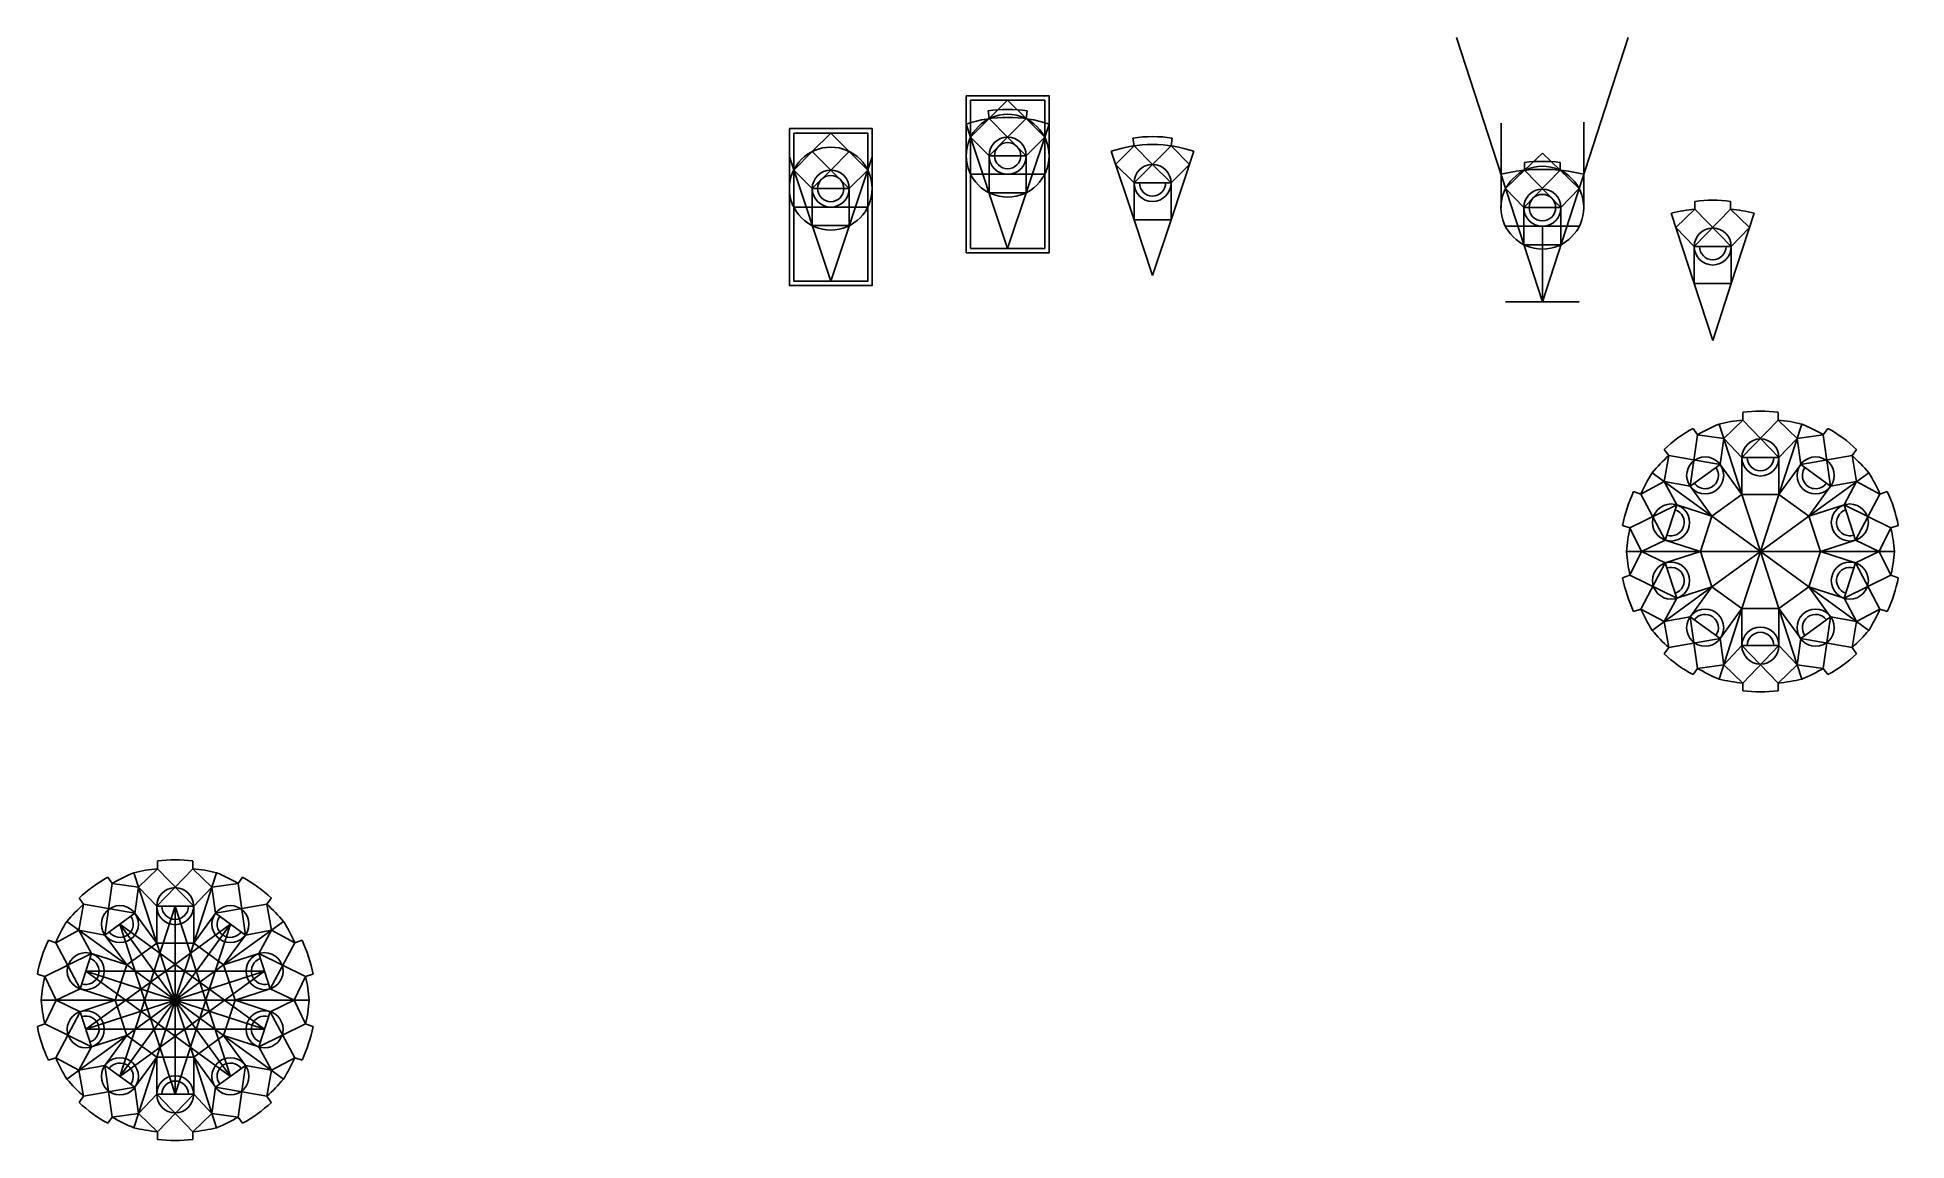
# Model space of a CAD drawing. Header units: inches. Extents: x -60 to 748, y -61 to 416.
import ezdxf

# ---------------------------------------------------------------- set-up
doc = ezdxf.new("R2010")
doc.units = ezdxf.units.IN
doc.header["$MEASUREMENT"] = 0
doc.layers.add('sunburst', color=7, linetype='Continuous')

# ---------------------------------------------------------------- blocks, each defined once
blk = doc.blocks.new('*U7')
at = {"layer": 'sunburst'}
for p, q in [((-8, -5.68), (-17.89, 24.75)), ((-7.67, 26.48), (-15.88, 18.56)), ((7.67, 26.48), (-8, 10.32)), ((-7.67, 26.48), (-7.67, 29.81)), ((-7.67, 26.48), (8, 10.32)), ((7.67, 26.48), (7.67, 29.81)), ((7.67, 26.48), (15.88, 18.56)), ((8, -5.68), (17.89, 24.75)), ((-8, 10.32), (-15.88, 18.56)), ((8, 10.32), (15.88, 18.56))]:
    blk.add_line(p, q, dxfattribs=at)
at = {"layer": 'sunburst', "color": 251, "true_color": 0x636466}
for q in [(-8, -5.68), (8, -5.68)]:
    blk.add_line((0, -30.3), q, dxfattribs=at)
at = {"layer": 'sunburst'}
blk.add_lwpolyline([(-8, 10.32), (-8, -5.68), (8, -5.68), (8, 10.32)], close=True, dxfattribs=at)
blk.add_circle((0, 10.32), 8, dxfattribs=at)
for centre, radius, start, end in [((0, -50.06), 76.92, 95.72541, 103.44802), ((0, -30.3), 60.61, 82.72595, 97.27405), ((0, -50.06), 76.92, 76.55198, 84.27459), ((0, 10.32), 5.74, 180, 0)]:
    blk.add_arc(centre, radius, start, end, dxfattribs=at)
blk = doc.blocks.new('*U8')
at = {"layer": 'sunburst', "color": 0, "linetype": 'ByBlock', "lineweight": -2, "transparency": 16777216}
for p, rotation in [((-17.81, 24.52), 35.99999999999999), ((17.81, 24.52), 324.0000000000001), ((-28.82, 9.36), 72), ((28.82, 9.36), 288), ((-28.82, -9.36), 108), ((28.82, -9.36), 252), ((-17.81, -24.52), 144), ((17.81, -24.52), 216), ((0, -30.3), 180)]:
    blk.add_blockref('*U7', p, dxfattribs=dict(at, rotation=rotation))
blk.add_blockref('*U7', (0, 30.3), dxfattribs=at)

msp = doc.modelspace()

# ---------------------------------------------------------------- linework, layer by layer
at = {"layer": 'sunburst'}
for p, q in [((590.78, 301.62), (553.7, 415.75)), ((590.78, 301.62), (627.87, 415.75)), ((351.24, 384.06), (351.72, 380.66)), ((368.21, 384.06), (367.72, 380.66)), ((413.84, 372.3), (414.32, 368.91)), ((430.81, 372.3), (430.32, 368.91)), ((572.9, 342.24), (572.9, 378.65)), ((608.67, 342.24), (608.67, 379.19)), ((404.43, 366.57), (414.32, 336.91)), ((440.21, 366.57), (430.32, 336.91)), ((583.11, 358.4), (590.78, 365.81)), ((590.78, 365.81), (598.46, 358.4)), ((583.11, 358.4), (574.91, 350.48)), ((598.46, 358.4), (582.78, 342.24)), ((583.11, 358.4), (583.11, 361.74)), ((583.11, 358.4), (598.78, 342.24)), ((598.46, 358.4), (598.46, 361.74)), ((598.46, 358.4), (606.66, 350.48)), ((582.78, 342.24), (574.91, 350.48)), ((598.78, 342.24), (606.66, 350.48)), ((656.39, 309.46), (646.5, 339.89)), ((656.72, 341.62), (648.51, 333.7)), ((672.06, 341.62), (656.39, 325.46)), ((656.72, 341.62), (656.72, 344.96)), ((656.72, 341.62), (672.39, 325.46)), ((672.06, 341.62), (672.06, 344.96)), ((672.06, 341.62), (680.27, 333.7)), ((672.39, 309.46), (682.28, 339.89)), ((574.91, 334.24), (606.66, 334.24)), ((590.78, 334.24), (590.78, 301.62)), ((656.39, 325.46), (648.51, 333.7)), ((672.39, 325.46), (680.27, 333.7)), ((574.91, 301.62), (606.66, 301.62)), ((-7.67, 56.78), (-15.88, 48.86)), ((7.67, 56.78), (-8, 40.62)), ((-7.67, 56.78), (-7.67, 60.12)), ((-7.67, 56.78), (8, 40.62)), ((7.67, 56.78), (7.67, 60.12)), ((7.67, 56.78), (15.88, 48.86)), ((-27.17, 50.45), (-30.35, 28.16)), ((-27.17, 50.45), (-29.13, 53.15)), ((-27.17, 50.45), (-15.88, 48.86)), ((-8, 24.62), (-17.89, 55.06)), ((-8, 24.62), (-17.89, 55.06)), ((-17.4, 37.57), (-15.88, 48.86)), ((-8, 40.62), (-15.88, 48.86)), ((8, 24.62), (17.89, 55.06)), ((8, 24.62), (17.89, 55.06)), ((8, 40.62), (15.88, 48.86)), ((27.17, 50.45), (15.88, 48.86)), ((17.4, 37.57), (15.88, 48.86)), ((27.17, 50.45), (29.13, 53.15)), ((27.17, 50.45), (30.35, 28.16)), ((-39.58, 41.43), (-41.57, 30.2)), ((-39.58, 41.43), (-41.54, 44.13)), ((-39.58, 41.43), (-17.4, 37.57)), ((0, 40.62), (-23.88, -32.86)), ((23.88, -32.86), (0, 40.62)), ((0, 40.62), (0, -40.62)), ((39.58, 41.43), (17.4, 37.57)), ((39.58, 41.43), (41.54, 44.13)), ((39.58, 41.43), (41.57, 30.2)), ((-20.94, 15.22), (-46.83, 34.03)), ((-20.94, 15.22), (-46.83, 34.03)), ((23.88, 32.86), (-38.63, -12.55)), ((-23.88, 32.86), (0, -40.62)), ((38.63, -12.55), (-23.88, 32.86)), ((-23.88, 32.86), (23.88, -32.86)), ((23.88, 32.86), (-23.88, -32.86)), ((0, -40.62), (23.88, 32.86)), ((20.94, 15.22), (46.83, 34.03)), ((20.94, 15.22), (46.83, 34.03)), ((-51.63, 24.84), (-54.8, 25.88)), ((-51.63, 24.84), (-41.57, 30.2)), ((-51.63, 24.84), (-41.11, 4.94)), ((-30.35, 28.16), (-41.57, 30.2)), ((-36.16, 20.16), (-41.57, 30.2)), ((30.35, 28.16), (41.57, 30.2)), ((36.16, 20.16), (41.57, 30.2)), ((51.63, 24.84), (41.11, 4.94)), ((51.63, 24.84), (41.57, 30.2)), ((51.63, 24.84), (54.8, 25.88)), ((-56.37, 10.25), (-36.16, 20.16)), ((56.37, 10.25), (36.16, 20.16)), ((-56.37, 10.25), (-59.55, 11.28)), ((-56.37, 10.25), (-51.38, 0)), ((38.63, 12.55), (-38.63, 12.55)), ((-38.63, 12.55), (23.88, -32.86)), ((38.63, 12.55), (-38.63, -12.55)), ((-38.63, 12.55), (38.63, -12.55)), ((-23.88, -32.86), (38.63, 12.55)), ((56.37, 10.25), (51.38, 0)), ((56.37, 10.25), (59.55, 11.28)), ((-25.89, 0), (-57.89, 0)), ((-25.89, 0), (-57.89, 0)), ((-56.37, -10.25), (-51.38, 0)), ((-41.11, 4.94), (-51.38, 0)), ((-41.11, -4.94), (-51.38, 0)), ((25.89, 0), (57.89, 0)), ((25.89, 0), (57.89, 0)), ((41.11, 4.94), (51.38, 0)), ((-51.63, -24.84), (-41.11, -4.94)), ((41.11, -4.94), (51.38, 0)), ((51.63, -24.84), (41.11, -4.94)), ((56.37, -10.25), (51.38, 0)), ((-56.37, -10.25), (-59.55, -11.28)), ((-56.37, -10.25), (-36.16, -20.16)), ((-20.94, -15.22), (-46.83, -34.03)), ((-20.94, -15.22), (-46.83, -34.03)), ((-38.63, -12.55), (38.63, -12.55)), ((20.94, -15.22), (46.83, -34.03)), ((20.94, -15.22), (46.83, -34.03)), ((56.37, -10.25), (36.16, -20.16)), ((56.37, -10.25), (59.55, -11.28)), ((-36.16, -20.16), (-41.57, -30.2)), ((36.16, -20.16), (41.57, -30.2)), ((-51.63, -24.84), (-54.8, -25.88)), ((-51.63, -24.84), (-41.57, -30.2)), ((-30.35, -28.16), (-41.57, -30.2)), ((-39.58, -41.43), (-41.57, -30.2)), ((-27.17, -50.45), (-30.35, -28.16)), ((-8, -24.62), (-17.89, -55.06)), ((-8, -24.62), (-17.89, -55.06)), ((8, -24.62), (17.89, -55.06)), ((8, -24.62), (17.89, -55.06)), ((27.17, -50.45), (30.35, -28.16)), ((30.35, -28.16), (41.57, -30.2)), ((39.58, -41.43), (41.57, -30.2)), ((51.63, -24.84), (41.57, -30.2)), ((51.63, -24.84), (54.8, -25.88)), ((-39.58, -41.43), (-17.4, -37.57)), ((-17.4, -37.57), (-15.88, -48.86)), ((17.4, -37.57), (15.88, -48.86)), ((39.58, -41.43), (17.4, -37.57)), ((-39.58, -41.43), (-41.54, -44.13)), ((-8, -40.62), (-15.88, -48.86)), ((7.67, -56.78), (-8, -40.62)), ((-7.67, -56.78), (8, -40.62)), ((8, -40.62), (15.88, -48.86)), ((39.58, -41.43), (41.54, -44.13)), ((-27.17, -50.45), (-29.13, -53.15)), ((-27.17, -50.45), (-15.88, -48.86)), ((-7.67, -56.78), (-15.88, -48.86)), ((7.67, -56.78), (15.88, -48.86)), ((27.17, -50.45), (15.88, -48.86)), ((27.17, -50.45), (29.13, -53.15)), ((-7.67, -56.78), (-7.67, -60.12)), ((7.67, -56.78), (7.67, -60.12))]:
    msp.add_line(p, q, dxfattribs=at)
at = {"layer": 'sunburst', "color": 251, "true_color": 0x636466}
for p, q in [((359.72, 324.66), (341.84, 378.33)), ((377.61, 378.33), (359.72, 324.66)), ((283.28, 310.47), (265.39, 364.13)), ((301.17, 364.13), (283.28, 310.47)), ((422.32, 312.91), (414.32, 336.91)), ((430.32, 336.91), (422.32, 312.91)), ((664.39, 284.84), (656.39, 309.46)), ((664.39, 284.84), (672.39, 309.46)), ((0, 0), (-8, 24.62)), ((0, 0), (-8, 24.62)), ((0, 0), (8, 24.62)), ((0, 0), (8, 24.62)), ((0, 0), (-20.94, 15.22)), ((0, 0), (-20.94, 15.22)), ((0, 0), (20.94, 15.22)), ((0, 0), (20.94, 15.22)), ((0, 0), (-8, -24.62)), ((0, 0), (8, -24.62)), ((0, 0), (8, -24.62)), ((0, 0), (20.94, -15.22)), ((0, 0), (20.94, -15.22)), ((0, 0), (25.89, 0)), ((0, 0), (25.89, 0)), ((0, 0), (-25.89, 0)), ((0, 0), (-25.89, 0)), ((0, 0), (-20.94, -15.22)), ((0, 0), (-20.94, -15.22)), ((0, 0), (-8, -24.62))]:
    msp.add_line(p, q, dxfattribs=at)
at = {"layer": 'sunburst'}
for points in [[(341.84, 390.55), (341.84, 322.77), (377.61, 322.77), (377.61, 390.55)], [(343.72, 388.66), (343.72, 356.66), (375.72, 356.66), (375.72, 388.66)], [(359.72, 372.66), (351.72, 380.66), (343.72, 372.66), (351.72, 364.66)], [(375.72, 372.66), (367.72, 380.66), (359.72, 372.66), (367.72, 364.66)], [(265.39, 376.36), (265.39, 308.58), (301.17, 308.58), (301.17, 376.36)], [(267.28, 374.47), (267.28, 342.47), (299.28, 342.47), (299.28, 374.47)], [(283.28, 358.47), (275.28, 366.47), (267.28, 358.47), (275.28, 350.47)], [(299.28, 358.47), (291.28, 366.47), (283.28, 358.47), (291.28, 350.47)], [(351.72, 364.66), (351.72, 348.66), (367.72, 348.66), (367.72, 364.66)], [(422.32, 360.91), (414.32, 368.91), (406.32, 360.91), (414.32, 352.91)], [(438.32, 360.91), (430.32, 368.91), (422.32, 360.91), (430.32, 352.91)], [(343.72, 324.66), (343.72, 356.66), (375.72, 356.66), (375.72, 324.66)], [(275.28, 350.47), (275.28, 334.47), (291.28, 334.47), (291.28, 350.47)], [(414.32, 352.91), (414.32, 336.91), (430.32, 336.91), (430.32, 352.91)], [(267.28, 310.47), (267.28, 342.47), (299.28, 342.47), (299.28, 310.47)], [(582.78, 342.24), (582.78, 326.24), (598.78, 326.24), (598.78, 342.24)], [(656.39, 325.46), (656.39, 309.46), (672.39, 309.46), (672.39, 325.46)], [(-8, 40.62), (-8, 24.62), (8, 24.62), (8, 40.62)], [(-30.35, 28.16), (-20.94, 15.22), (-8, 24.62), (-17.4, 37.57)], [(17.4, 37.57), (8, 24.62), (20.94, 15.22), (30.35, 28.16)], [(-41.11, 4.94), (-25.89, 0), (-20.94, 15.22), (-36.16, 20.16)], [(36.16, 20.16), (20.94, 15.22), (25.89, 0), (41.11, 4.94)], [(41.11, -4.94), (25.89, 0), (20.94, -15.22), (36.16, -20.16)], [(-36.16, -20.16), (-20.94, -15.22), (-25.89, 0), (-41.11, -4.94)], [(-17.4, -37.57), (-8, -24.62), (-20.94, -15.22), (-30.35, -28.16)], [(30.35, -28.16), (20.94, -15.22), (8, -24.62), (17.4, -37.57)], [(8, -40.62), (8, -24.62), (-8, -24.62), (-8, -40.62)]]:
    msp.add_lwpolyline(points, close=True, dxfattribs=at)
at = {"layer": 'sunburst', "color": 251, "true_color": 0x636466}
for points in [[(367.72, 380.66), (359.72, 388.66), (351.72, 380.66), (359.72, 372.66)], [(291.28, 366.47), (283.28, 374.47), (275.28, 366.47), (283.28, 358.47)]]:
    msp.add_lwpolyline(points, close=True, dxfattribs=at)
at = {"layer": 'sunburst'}
for centre, radius in [((359.72, 364.66), 17.89), ((359.72, 364.66), 8), ((283.28, 350.47), 17.89), ((359.72, 364.66), 5.66), ((283.28, 350.47), 8), ((283.28, 350.47), 5.66), ((422.32, 352.91), 8), ((590.78, 342.24), 17.89), ((590.78, 342.24), 8), ((590.78, 342.24), 5.74), ((664.39, 325.46), 8), ((0, 40.62), 8), ((-23.88, 32.86), 8), ((23.88, 32.86), 8), ((-38.63, 12.55), 8), ((38.63, 12.55), 8), ((-38.63, -12.55), 8), ((38.63, -12.55), 8), ((-23.88, -32.86), 8), ((23.88, -32.86), 8), ((0, -40.62), 8)]:
    msp.add_circle(centre, radius, dxfattribs=at)
for centre, radius, start, end in [((359.72, 324.66), 56.57, 71.56505, 108.43495), ((359.72, 324.66), 60, 81.8699, 98.1301), ((422.32, 312.91), 60, 81.8699, 98.1301), ((422.32, 312.91), 56.57, 71.56505, 108.43495), ((590.78, 281.86), 76.92, 76.55198, 103.44802), ((590.78, 301.62), 60.61, 82.72595, 97.27405), ((422.32, 352.91), 5.66, 180, 0), ((664.39, 265.08), 76.92, 95.72541, 103.44802), ((664.39, 284.84), 60.61, 82.72595, 97.27405), ((664.39, 265.08), 76.92, 76.55198, 84.27459), ((664.39, 325.46), 5.74, 180, 0), ((0, -19.75), 76.92, 95.72541, 103.44802), ((0, 0), 60.61, 82.72595, 97.27405), ((0, -19.75), 76.92, 76.55198, 84.27459), ((0, 0), 60.61, 118.72595, 133.27405), ((11.61, -15.98), 76.92, 112.55198, 120.27459), ((-11.61, -15.98), 76.92, 59.72541, 67.44802), ((0, 0), 60.61, 46.72595, 61.27405), ((11.61, -15.98), 76.92, 131.72541, 139.44802), ((0, 40.62), 5.74, 180, 0), ((-11.61, -15.98), 76.92, 40.55198, 48.27459), ((18.79, -6.1), 76.92, 148.55198, 156.27459), ((-23.88, 32.86), 5.74, 216, 36), ((23.88, 32.86), 5.74, 144, 324), ((-18.79, -6.1), 76.92, 23.72541, 31.44802), ((0, 0), 60.61, 154.72595, 169.27405), ((0, 0), 60.61, 10.72595, 25.27405), ((-38.63, 12.55), 5.74, 252, 72), ((38.63, 12.55), 5.74, 108, 288), ((18.79, -6.1), 76.92, 167.72541, 175.44802), ((-18.79, -6.1), 76.92, 4.55198, 12.27459), ((18.79, 6.1), 76.92, 184.55198, 192.27459), ((-38.63, -12.55), 5.74, 288, 108), ((38.63, -12.55), 5.74, 72, 252), ((-18.79, 6.1), 76.92, 347.72541, 355.44802), ((0, 0), 60.61, 190.72595, 205.27405), ((0, 0), 60.61, 334.72595, 349.27405), ((18.79, 6.1), 76.92, 203.72541, 211.44802), ((-23.88, -32.86), 5.74, 324, 144), ((23.88, -32.86), 5.74, 36, 216), ((-18.79, 6.1), 76.92, 328.55198, 336.27459), ((11.61, 15.98), 76.92, 220.55198, 228.27459), ((0, -40.62), 5.74, 0, 180), ((-11.61, 15.98), 76.92, 311.72541, 319.44802), ((0, 0), 60.61, 226.72595, 241.27405), ((0, 0), 60.61, 298.72595, 313.27405), ((11.61, 15.98), 76.92, 239.72541, 247.44802), ((0, 19.75), 76.92, 256.55198, 264.27459), ((0, 19.75), 76.92, 275.72541, 283.44802), ((-11.61, 15.98), 76.92, 292.55198, 300.27459), ((0, 0), 60.61, 262.72595, 277.27405)]:
    msp.add_arc(centre, radius, start, end, dxfattribs=at)

# ---------------------------------------------------------------- block references
msp.add_blockref('*U8', (685, 193.74), dxfattribs=at)

doc.saveas('drawing.dxf')
